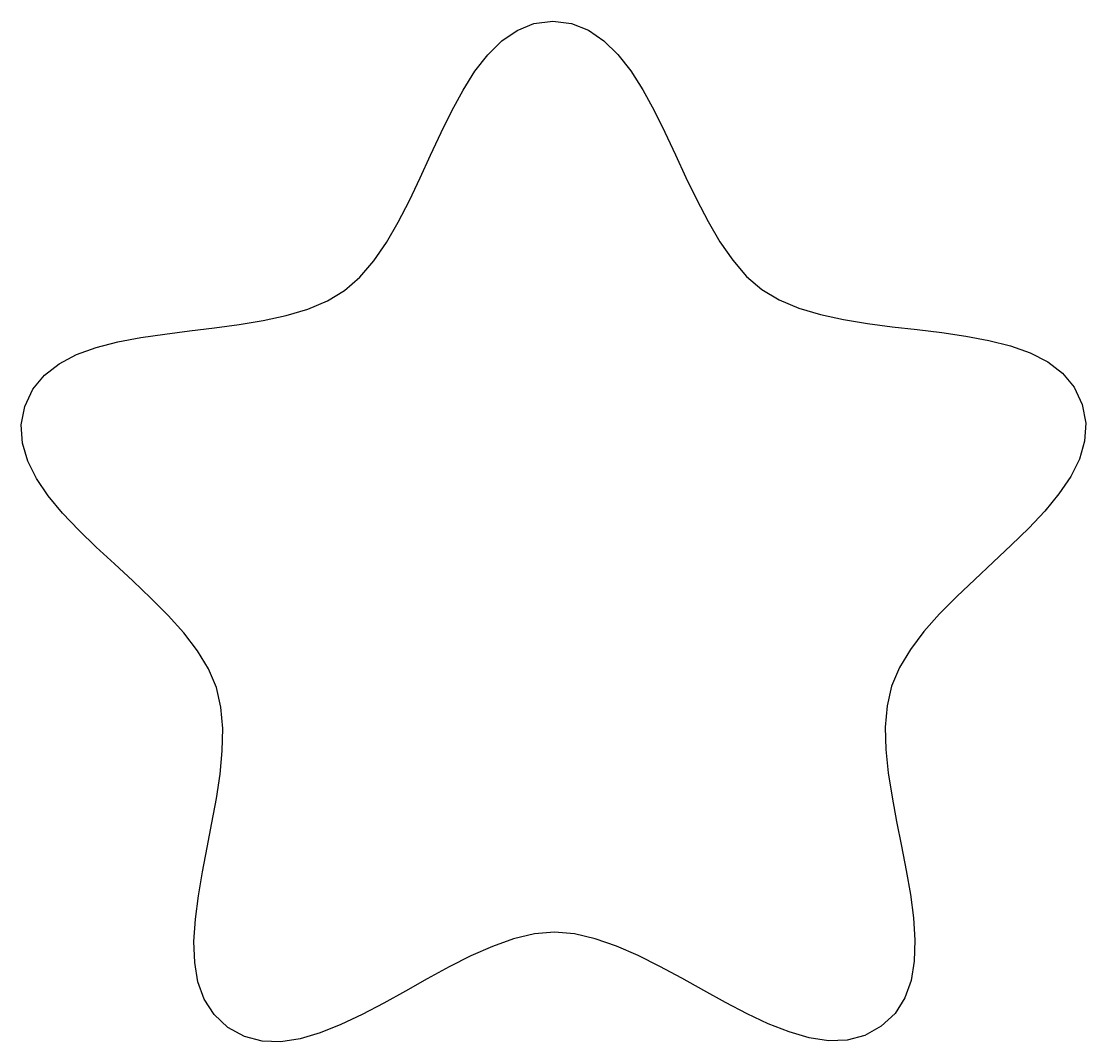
# Model space of a CAD drawing. Extents: x 0.3 to 99.8, y 0.3 to 95.7.
import ezdxf

# ---------------------------------------------------------------- set-up
doc = ezdxf.new("R2010")
doc.units = 0
doc.layers.add('Layer_1', color=7, linetype='CONTINUOUS')

msp = doc.modelspace()

# ---------------------------------------------------------------- linework, layer by layer
at = {"layer": 'Layer_1', "color": 7}
msp.add_lwpolyline([(80.714537, 1.750908), (79.167098, 0.892557), (77.519028, 0.461802), (75.781527, 0.40722), (73.965805, 0.677419), (72.083066, 1.221036), (70.144527, 1.986676), (68.161377, 2.922949), (66.144834, 3.978488), (64.106103, 5.101902), (62.056388, 6.241769), (60.00689, 7.346697), (57.968825, 8.365378), (55.953395, 9.246363), (53.971805, 9.938259), (52.035264, 10.38973), (50.154975, 10.549355), (48.275296, 10.382759), (46.340446, 9.924064), (44.361447, 9.224802), (42.349307, 8.336338), (40.315047, 7.310093), (38.269678, 6.197488), (36.224216, 5.050001), (34.189678, 3.919024), (32.177076, 2.856034), (30.197425, 1.912339), (28.261745, 1.13953), (26.381042, 0.588886), (24.566339, 0.311942), (22.82865, 0.36006), (21.178983, 0.784692), (19.628363, 1.637285), (18.333843, 2.843729), (17.41487, 4.278039), (16.826033, 5.913601), (16.521928, 7.723972), (16.457143, 9.682566), (16.586268, 11.762798), (16.863896, 13.938195), (17.244619, 16.182237), (17.683026, 18.468333), (18.13371, 20.769968), (18.551262, 23.060605), (18.890272, 25.313703), (19.105332, 27.502729), (19.151035, 29.601147), (18.98197, 31.582415), (18.552729, 33.419998), (17.813423, 35.156198), (16.779312, 36.854614), (15.502713, 38.520668), (14.035938, 40.159769), (12.431304, 41.77734), (10.741125, 43.378796), (9.017715, 44.969553), (7.31339, 46.555024), (5.680464, 48.14063), (4.171253, 49.731782), (2.83807, 51.333907), (1.733232, 52.952406), (0.909052, 54.592707), (0.417845, 56.26022), (0.311926, 57.960363), (0.643611, 59.698555), (1.390992, 61.302532), (2.471108, 62.619747), (3.844688, 63.68519), (5.472461, 64.533841), (7.315157, 65.200687), (9.333506, 65.720718), (11.488236, 66.128918), (13.740079, 66.46027), (16.049764, 66.749765), (18.378018, 67.032382), (20.685574, 67.343112), (22.933161, 67.716938), (25.081506, 68.18885), (27.09134, 68.79383), (28.923395, 69.566868), (30.538397, 70.542944), (31.961161, 71.78258), (33.256895, 73.290917), (34.446913, 75.019875), (35.552538, 76.92137), (36.595081, 78.947325), (37.595858, 81.04966), (38.576196, 83.180291), (39.557404, 85.291135), (40.560803, 87.33412), (41.607706, 89.261158), (42.719439, 91.024172), (43.917311, 92.575082), (45.222643, 93.865806), (46.656749, 94.848258), (48.240953, 95.474368), (49.996564, 95.696048), (51.752994, 95.480899), (53.339515, 94.860693), (54.77727, 93.88358), (56.087394, 92.597722), (57.291029, 91.051283), (58.409309, 89.29242), (59.463378, 87.369287), (60.474372, 85.330051), (61.463425, 83.222867), (62.451686, 81.095902), (63.460283, 78.997306), (64.510353, 76.975243), (65.623042, 75.077877), (66.819486, 73.353358), (68.120824, 71.849853), (69.548192, 70.615521), (71.166815, 69.645458), (73.001731, 68.879244), (75.013803, 68.281746), (77.163888, 67.817829), (79.412849, 67.452368), (81.721545, 67.150224), (84.050838, 66.876271), (86.36158, 66.595375), (88.614642, 66.272403), (90.770877, 65.872223), (92.791147, 65.359705), (94.636313, 64.699717), (96.26723, 63.857131), (97.644766, 62.796808), (98.729775, 61.48362), (99.483122, 59.882437), (99.821272, 58.145492), (99.721676, 56.444965), (99.236677, 54.775635), (98.418608, 53.13228), (97.319795, 51.50968), (95.992586, 49.902611), (94.489304, 48.305854), (92.862287, 46.71418), (91.163874, 45.122382), (89.446396, 43.525224), (87.762187, 41.917492), (86.163582, 40.293957), (84.702915, 38.649409), (83.432523, 36.978617), (82.404737, 35.276362), (81.671899, 33.537425), (81.249497, 31.698259), (81.087807, 29.716376), (81.141313, 27.618147), (81.36452, 25.429934), (81.71191, 23.178111), (82.137984, 20.889043), (82.59723, 18.589101), (83.04414, 16.304648), (83.433209, 14.062062), (83.718933, 11.887709), (83.855794, 9.807929), (83.7983, 7.849138), (83.500931, 6.037666), (82.918181, 4.399874), (82.004555, 2.962206), (80.714537, 1.750908)], dxfattribs=at)

doc.saveas('drawing.dxf')
